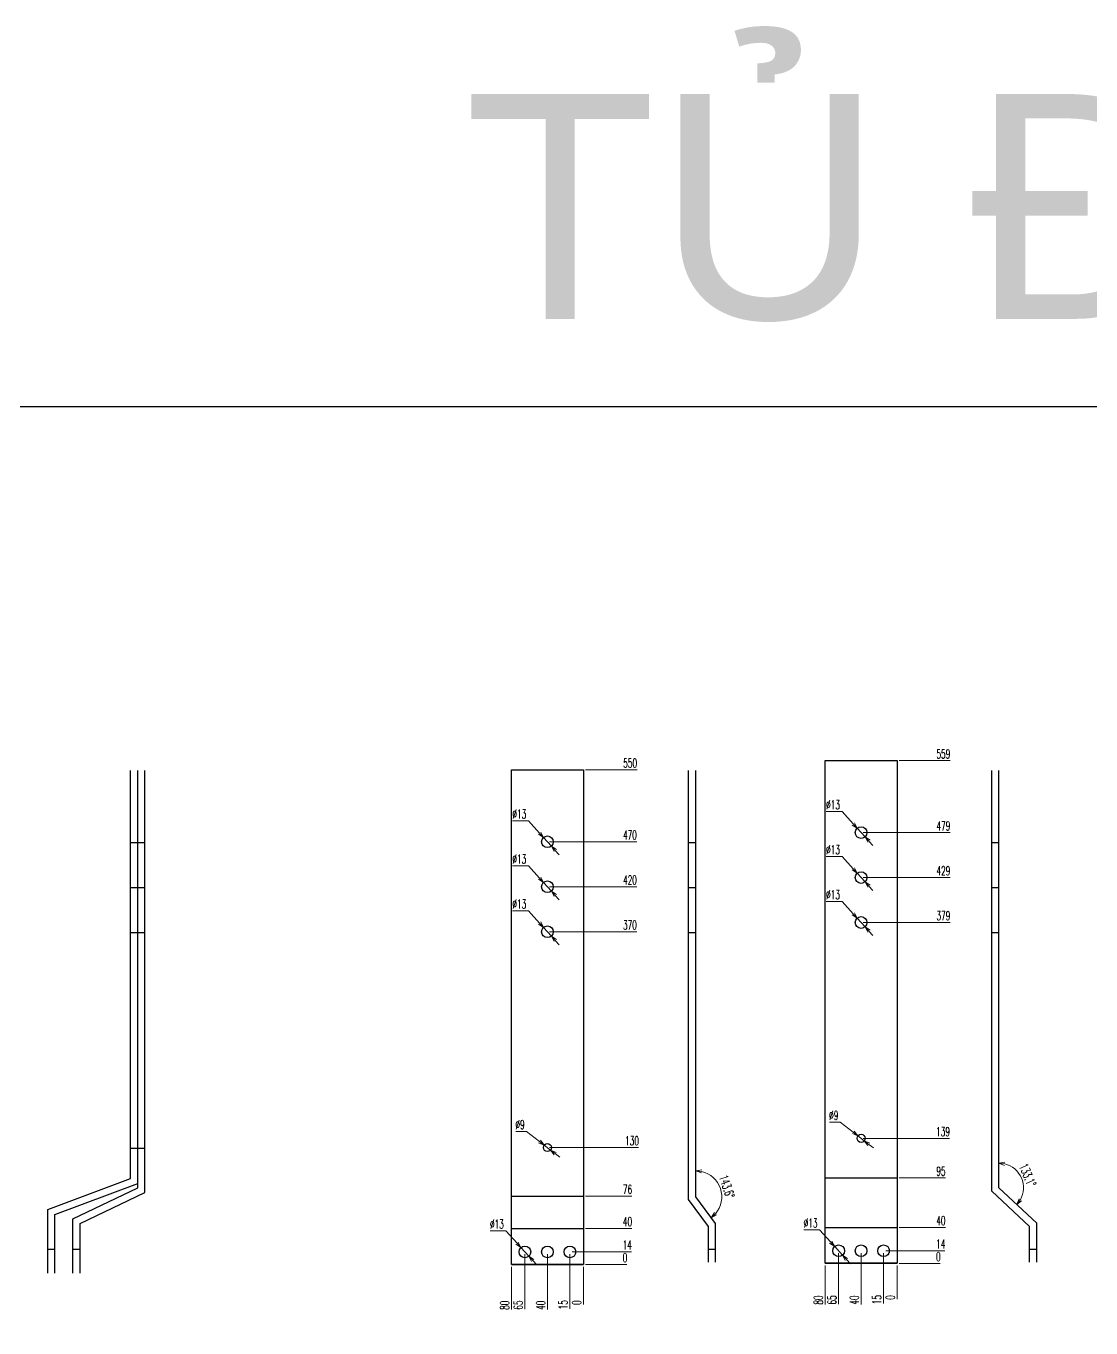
# Model space of a CAD drawing. Header units: millimetres. Extents: x 173893 to 258446, y -176540 to -123824.
# Drawn here: x 196901 to 198085, y -125272 to -123824 of the extents above; entities that cross this region are included whole.
import ezdxf
from ezdxf.enums import TextEntityAlignment as Align

# ---------------------------------------------------------------- set-up
doc = ezdxf.new("R2010")
doc.units = ezdxf.units.MM
doc.header["$LTSCALE"] = 3
doc.layers.add('@.DM. NÉT CHÍNH', color=7, linetype='Continuous')
doc.layers.add('@.VISIBLE', color=7, linetype='Continuous')
doc.styles.add('Ann_w01', font='romans.shx', dxfattribs={"width": 0.6, "bigfont": 'chineset.shx'})
doc.styles.add('Arial', font='arial.ttf')
doc.dimstyles.new('Dim 01_SC05', dxfattribs={"dimscale": 5, "dimtxt": 2, "dimasz": 1.3, "dimexe": 0.5, "dimexo": 0.5, "dimgap": 0.5, "dimtad": 1, "dimtoh": 1, "dimdec": 1, "dimzin": 12, "dimdsep": 46, "dimtxsty": 'Ann_w01', "dimblk": 'OPEN30', "dimcen": 1.5, "dimclrd": 6, "dimclre": 6, "dimclrt": 3, "dimadec": 1, "dimazin": 3, "dimtm": 1e-09, "dimtfac": 1, "dimtdec": 1, "dimtmove": 0, "dimatfit": 3, "dimldrblk": 'OPEN30', "dimfxl": 1, "dimtolj": 1, "dimlwd": 20, "dimlwe": 20, "dimarcsym": 0})

# ---------------------------------------------------------------- blocks, each defined once
blk = doc.blocks.new('*D1962')
at = {"layer": '@.DM. NÉT CHÍNH', "color": 6, "linetype": 'Continuous', "lineweight": 20, "transparency": 16777216}
blk.add_line((197523.3, -125201.3), (197569.1, -125201.3), dxfattribs=at)
at = {"layer": 'Defpoints', "color": 0, "linetype": 'Continuous', "transparency": 16777216}
for p in [(197480.8, -125201.3), (197520.8, -125201.3), (197562.6, -125201.3)]:
    blk.add_point(p, dxfattribs=at)
at = {"layer": '@.DM. NÉT CHÍNH', "color": 3, "linetype": 'Continuous', "transparency": 16777216, "insert": (197567.1, -125193.8), "char_height": 10, "attachment_point": 5, "style": 'Ann_w01'}
blk.add_mtext('\\A1;0', dxfattribs=at)
blk = doc.blocks.new('_Open30')
at = {"color": 0, "linetype": 'ByBlock', "lineweight": -2}
for p, q in [((-1, 0.27), (0, 0)), ((0, 0), (-1, -0.27)), ((0, 0), (-1, 0))]:
    blk.add_line(p, q, dxfattribs=at)
blk = doc.blocks.new('*D1963')
at = {"layer": '@.DM. NÉT CHÍNH', "color": 6, "linetype": 'Continuous', "lineweight": 20, "transparency": 16777216}
blk.add_line((197508.3, -125187.3), (197574.2, -125187.3), dxfattribs=at)
at = {"layer": 'Defpoints', "color": 0, "linetype": 'Continuous', "transparency": 16777216}
for p in [(197505.8, -125187.3), (197562.6, -125187.3), (197480.8, -125201.3)]:
    blk.add_point(p, dxfattribs=at)
at = {"layer": '@.DM. NÉT CHÍNH', "color": 3, "linetype": 'Continuous', "transparency": 16777216, "insert": (197569.6, -125179.8), "char_height": 10, "attachment_point": 5, "style": 'Ann_w01'}
blk.add_mtext('\\A1;14', dxfattribs=at)
blk = doc.blocks.new('*D1964')
at = {"layer": '@.DM. NÉT CHÍNH', "color": 6, "linetype": 'Continuous', "lineweight": 20, "transparency": 16777216}
blk.add_line((197523.3, -125161.3), (197574.8, -125161.3), dxfattribs=at)
at = {"layer": 'Defpoints', "color": 0, "linetype": 'Continuous', "transparency": 16777216}
for p in [(197520.8, -125161.3), (197562.6, -125161.3), (197480.8, -125201.3)]:
    blk.add_point(p, dxfattribs=at)
at = {"layer": '@.DM. NÉT CHÍNH', "color": 3, "linetype": 'Continuous', "transparency": 16777216, "insert": (197569.9, -125153.8), "char_height": 10, "attachment_point": 5, "style": 'Ann_w01'}
blk.add_mtext('\\A1;40', dxfattribs=at)
blk = doc.blocks.new('*D1965')
at = {"layer": '@.DM. NÉT CHÍNH', "color": 6, "linetype": 'Continuous', "lineweight": 20, "transparency": 16777216}
blk.add_line((197523.3, -125125.3), (197574.8, -125125.3), dxfattribs=at)
at = {"layer": 'Defpoints', "color": 0, "linetype": 'Continuous', "transparency": 16777216}
for p in [(197520.8, -125125.3), (197562.6, -125125.3), (197480.8, -125201.3)]:
    blk.add_point(p, dxfattribs=at)
at = {"layer": '@.DM. NÉT CHÍNH', "color": 3, "linetype": 'Continuous', "transparency": 16777216, "insert": (197569.9, -125117.8), "char_height": 10, "attachment_point": 5, "style": 'Ann_w01'}
blk.add_mtext('\\A1;76', dxfattribs=at)
blk = doc.blocks.new('*D1966')
at = {"layer": '@.DM. NÉT CHÍNH', "color": 6, "linetype": 'Continuous', "lineweight": 20, "transparency": 16777216}
blk.add_line((197483.3, -124831.3), (197580.4, -124831.3), dxfattribs=at)
at = {"layer": 'Defpoints', "color": 0, "linetype": 'Continuous', "transparency": 16777216}
for p in [(197480.8, -124831.3), (197562.4, -124831.3), (197480.8, -125201.3)]:
    blk.add_point(p, dxfattribs=at)
at = {"layer": '@.DM. NÉT CHÍNH', "color": 3, "linetype": 'Continuous', "transparency": 16777216, "insert": (197572.6, -124823.8), "char_height": 10, "attachment_point": 5, "style": 'Ann_w01'}
blk.add_mtext('\\A1;370', dxfattribs=at)
blk = doc.blocks.new('*D1967')
at = {"layer": '@.DM. NÉT CHÍNH', "color": 6, "linetype": 'Continuous', "lineweight": 20, "transparency": 16777216}
blk.add_line((197483.3, -124781.3), (197580.4, -124781.3), dxfattribs=at)
at = {"layer": 'Defpoints', "color": 0, "linetype": 'Continuous', "transparency": 16777216}
for p in [(197480.8, -124781.3), (197562.4, -124781.3), (197480.8, -125201.3)]:
    blk.add_point(p, dxfattribs=at)
at = {"layer": '@.DM. NÉT CHÍNH', "color": 3, "linetype": 'Continuous', "transparency": 16777216, "insert": (197572.6, -124773.8), "char_height": 10, "attachment_point": 5, "style": 'Ann_w01'}
blk.add_mtext('\\A1;420', dxfattribs=at)
blk = doc.blocks.new('*D1968')
at = {"layer": '@.DM. NÉT CHÍNH', "color": 6, "linetype": 'Continuous', "lineweight": 20, "transparency": 16777216}
blk.add_line((197483.3, -124731.3), (197580.4, -124731.3), dxfattribs=at)
at = {"layer": 'Defpoints', "color": 0, "linetype": 'Continuous', "transparency": 16777216}
for p in [(197480.8, -124731.3), (197562.4, -124731.3), (197480.8, -125201.3)]:
    blk.add_point(p, dxfattribs=at)
at = {"layer": '@.DM. NÉT CHÍNH', "color": 3, "linetype": 'Continuous', "transparency": 16777216, "insert": (197572.6, -124723.8), "char_height": 10, "attachment_point": 5, "style": 'Ann_w01'}
blk.add_mtext('\\A1;470', dxfattribs=at)
blk = doc.blocks.new('*D1969')
at = {"layer": '@.DM. NÉT CHÍNH', "color": 6, "linetype": 'Continuous', "lineweight": 20, "transparency": 16777216}
blk.add_line((197523.3, -124651.3), (197580.5, -124651.3), dxfattribs=at)
at = {"layer": 'Defpoints', "color": 0, "linetype": 'Continuous', "transparency": 16777216}
for p in [(197520.8, -124651.3), (197562.6, -124651.3), (197480.8, -125201.3)]:
    blk.add_point(p, dxfattribs=at)
at = {"layer": '@.DM. NÉT CHÍNH', "color": 3, "linetype": 'Continuous', "transparency": 16777216, "insert": (197572.8, -124643.8), "char_height": 10, "attachment_point": 5, "style": 'Ann_w01'}
blk.add_mtext('\\A1;550', dxfattribs=at)
blk = doc.blocks.new('*D1970')
at = {"layer": '@.DM. NÉT CHÍNH', "color": 6, "linetype": 'Continuous', "lineweight": 20, "transparency": 16777216}
blk.add_line((197440.8, -125203.8), (197440.8, -125251.5), dxfattribs=at)
at = {"layer": 'Defpoints', "color": 0, "linetype": 'Continuous', "transparency": 16777216}
for p in [(197440.8, -125201.3), (197520.8, -125201.3), (197440.8, -125239.3)]:
    blk.add_point(p, dxfattribs=at)
at = {"layer": '@.DM. NÉT CHÍNH', "color": 3, "linetype": 'Continuous', "transparency": 16777216, "insert": (197433.3, -125246.7), "char_height": 10, "attachment_point": 5, "rotation": 90, "style": 'Ann_w01'}
blk.add_mtext('\\A1;80', dxfattribs=at)
blk = doc.blocks.new('*D1971')
at = {"layer": '@.DM. NÉT CHÍNH', "color": 6, "linetype": 'Continuous', "lineweight": 20, "transparency": 16777216}
blk.add_line((197455.8, -125189.8), (197455.8, -125251.2), dxfattribs=at)
at = {"layer": 'Defpoints', "color": 0, "linetype": 'Continuous', "transparency": 16777216}
for p in [(197455.8, -125187.3), (197520.8, -125201.3), (197455.8, -125239.3)]:
    blk.add_point(p, dxfattribs=at)
at = {"layer": '@.DM. NÉT CHÍNH', "color": 3, "linetype": 'Continuous', "transparency": 16777216, "insert": (197448.3, -125246.5), "char_height": 10, "attachment_point": 5, "rotation": 90, "style": 'Ann_w01'}
blk.add_mtext('\\A1;65', dxfattribs=at)
blk = doc.blocks.new('*D1972')
at = {"layer": '@.DM. NÉT CHÍNH', "color": 6, "linetype": 'Continuous', "lineweight": 20, "transparency": 16777216}
blk.add_line((197480.8, -125189.8), (197480.8, -125251.5), dxfattribs=at)
at = {"layer": 'Defpoints', "color": 0, "linetype": 'Continuous', "transparency": 16777216}
for p in [(197480.8, -125187.3), (197520.8, -125201.3), (197480.8, -125239.3)]:
    blk.add_point(p, dxfattribs=at)
at = {"layer": '@.DM. NÉT CHÍNH', "color": 3, "linetype": 'Continuous', "transparency": 16777216, "insert": (197473.3, -125246.7), "char_height": 10, "attachment_point": 5, "rotation": 90, "style": 'Ann_w01'}
blk.add_mtext('\\A1;40', dxfattribs=at)
blk = doc.blocks.new('*D1973')
at = {"layer": '@.DM. NÉT CHÍNH', "color": 6, "linetype": 'Continuous', "lineweight": 20, "transparency": 16777216}
blk.add_line((197505.8, -125189.8), (197505.8, -125250.7), dxfattribs=at)
at = {"layer": 'Defpoints', "color": 0, "linetype": 'Continuous', "transparency": 16777216}
for p in [(197505.8, -125187.3), (197520.8, -125201.3), (197505.8, -125239.3)]:
    blk.add_point(p, dxfattribs=at)
at = {"layer": '@.DM. NÉT CHÍNH', "color": 3, "linetype": 'Continuous', "transparency": 16777216, "insert": (197498.3, -125246.2), "char_height": 10, "attachment_point": 5, "rotation": 90, "style": 'Ann_w01'}
blk.add_mtext('\\A1;15', dxfattribs=at)
blk = doc.blocks.new('*D1974')
at = {"layer": '@.DM. NÉT CHÍNH', "color": 6, "linetype": 'Continuous', "lineweight": 20, "transparency": 16777216}
blk.add_line((197520.8, -125203.8), (197520.8, -125245.8), dxfattribs=at)
at = {"layer": 'Defpoints', "color": 0, "linetype": 'Continuous', "transparency": 16777216}
for p in [(197520.8, -125201.3), (197520.8, -125201.3), (197520.8, -125239.3)]:
    blk.add_point(p, dxfattribs=at)
at = {"layer": '@.DM. NÉT CHÍNH', "color": 3, "linetype": 'Continuous', "transparency": 16777216, "insert": (197513.3, -125243.8), "char_height": 10, "attachment_point": 5, "rotation": 90, "style": 'Ann_w01'}
blk.add_mtext('\\A1;0', dxfattribs=at)
blk = doc.blocks.new('*D1975')
at = {"layer": '@.DM. NÉT CHÍNH', "color": 6, "linetype": 'Continuous', "lineweight": 20, "transparency": 16777216}
blk.add_line((197872.1, -125200.1), (197917.5, -125200.1), dxfattribs=at)
at = {"layer": 'Defpoints', "color": 0, "linetype": 'Continuous', "transparency": 16777216}
for p in [(197869.6, -125200.1), (197869.6, -125200.1), (197911, -125200.1)]:
    blk.add_point(p, dxfattribs=at)
at = {"layer": '@.DM. NÉT CHÍNH', "color": 3, "linetype": 'Continuous', "transparency": 16777216, "insert": (197915.5, -125192.6), "char_height": 10, "attachment_point": 5, "style": 'Ann_w01'}
blk.add_mtext('\\A1;0', dxfattribs=at)
blk = doc.blocks.new('*D1976')
at = {"layer": '@.DM. NÉT CHÍNH', "color": 6, "linetype": 'Continuous', "lineweight": 20, "transparency": 16777216}
blk.add_line((197857.1, -125186.1), (197922.7, -125186.1), dxfattribs=at)
at = {"layer": 'Defpoints', "color": 0, "linetype": 'Continuous', "transparency": 16777216}
for p in [(197854.6, -125186.1), (197911, -125186.1), (197869.6, -125200.1)]:
    blk.add_point(p, dxfattribs=at)
at = {"layer": '@.DM. NÉT CHÍNH', "color": 3, "linetype": 'Continuous', "transparency": 16777216, "insert": (197918.1, -125178.6), "char_height": 10, "attachment_point": 5, "style": 'Ann_w01'}
blk.add_mtext('\\A1;14', dxfattribs=at)
blk = doc.blocks.new('*D1977')
at = {"layer": '@.DM. NÉT CHÍNH', "color": 6, "linetype": 'Continuous', "lineweight": 20, "transparency": 16777216}
blk.add_line((197872.1, -125160.1), (197923.3, -125160.1), dxfattribs=at)
at = {"layer": 'Defpoints', "color": 0, "linetype": 'Continuous', "transparency": 16777216}
for p in [(197869.6, -125160.1), (197911, -125160.1), (197869.6, -125200.1)]:
    blk.add_point(p, dxfattribs=at)
at = {"layer": '@.DM. NÉT CHÍNH', "color": 3, "linetype": 'Continuous', "transparency": 16777216, "insert": (197918.4, -125152.6), "char_height": 10, "attachment_point": 5, "style": 'Ann_w01'}
blk.add_mtext('\\A1;40', dxfattribs=at)
blk = doc.blocks.new('*D1978')
at = {"layer": '@.DM. NÉT CHÍNH', "color": 6, "linetype": 'Continuous', "lineweight": 20, "transparency": 16777216}
blk.add_line((197872.1, -125105.1), (197923.3, -125105.1), dxfattribs=at)
at = {"layer": 'Defpoints', "color": 0, "linetype": 'Continuous', "transparency": 16777216}
for p in [(197869.6, -125105.1), (197911, -125105.1), (197869.6, -125200.1)]:
    blk.add_point(p, dxfattribs=at)
at = {"layer": '@.DM. NÉT CHÍNH', "color": 3, "linetype": 'Continuous', "transparency": 16777216, "insert": (197918.4, -125097.6), "char_height": 10, "attachment_point": 5, "style": 'Ann_w01'}
blk.add_mtext('\\A1;95', dxfattribs=at)
blk = doc.blocks.new('*D1979')
at = {"layer": '@.DM. NÉT CHÍNH', "color": 6, "linetype": 'Continuous', "lineweight": 20, "transparency": 16777216}
blk.add_line((197832.1, -124821.1), (197928.7, -124821.1), dxfattribs=at)
at = {"layer": 'Defpoints', "color": 0, "linetype": 'Continuous', "transparency": 16777216}
for p in [(197829.6, -124821.1), (197911, -124821.1), (197869.6, -125200.1)]:
    blk.add_point(p, dxfattribs=at)
at = {"layer": '@.DM. NÉT CHÍNH', "color": 3, "linetype": 'Continuous', "transparency": 16777216, "insert": (197921.1, -124813.6), "char_height": 10, "attachment_point": 5, "style": 'Ann_w01'}
blk.add_mtext('\\A1;379', dxfattribs=at)
blk = doc.blocks.new('*D1980')
at = {"layer": '@.DM. NÉT CHÍNH', "color": 6, "linetype": 'Continuous', "lineweight": 20, "transparency": 16777216}
blk.add_line((197832.1, -124771.1), (197928.7, -124771.1), dxfattribs=at)
at = {"layer": 'Defpoints', "color": 0, "linetype": 'Continuous', "transparency": 16777216}
for p in [(197829.6, -124771.1), (197911, -124771.1), (197869.6, -125200.1)]:
    blk.add_point(p, dxfattribs=at)
at = {"layer": '@.DM. NÉT CHÍNH', "color": 3, "linetype": 'Continuous', "transparency": 16777216, "insert": (197921.1, -124763.6), "char_height": 10, "attachment_point": 5, "style": 'Ann_w01'}
blk.add_mtext('\\A1;429', dxfattribs=at)
blk = doc.blocks.new('*D1981')
at = {"layer": '@.DM. NÉT CHÍNH', "color": 6, "linetype": 'Continuous', "lineweight": 20, "transparency": 16777216}
blk.add_line((197832.1, -124721.1), (197928.7, -124721.1), dxfattribs=at)
at = {"layer": 'Defpoints', "color": 0, "linetype": 'Continuous', "transparency": 16777216}
for p in [(197829.6, -124721.1), (197911, -124721.1), (197869.6, -125200.1)]:
    blk.add_point(p, dxfattribs=at)
at = {"layer": '@.DM. NÉT CHÍNH', "color": 3, "linetype": 'Continuous', "transparency": 16777216, "insert": (197921.1, -124713.6), "char_height": 10, "attachment_point": 5, "style": 'Ann_w01'}
blk.add_mtext('\\A1;479', dxfattribs=at)
blk = doc.blocks.new('*D1982')
at = {"layer": '@.DM. NÉT CHÍNH', "color": 6, "linetype": 'Continuous', "lineweight": 20, "transparency": 16777216}
blk.add_line((197872.1, -124641.1), (197928.7, -124641.1), dxfattribs=at)
at = {"layer": 'Defpoints', "color": 0, "linetype": 'Continuous', "transparency": 16777216}
for p in [(197869.6, -124641.1), (197911, -124641.1), (197869.6, -125200.1)]:
    blk.add_point(p, dxfattribs=at)
at = {"layer": '@.DM. NÉT CHÍNH', "color": 3, "linetype": 'Continuous', "transparency": 16777216, "insert": (197921.1, -124633.6), "char_height": 10, "attachment_point": 5, "style": 'Ann_w01'}
blk.add_mtext('\\A1;559', dxfattribs=at)
blk = doc.blocks.new('*D1983')
at = {"layer": '@.DM. NÉT CHÍNH', "color": 6, "linetype": 'Continuous', "lineweight": 20, "transparency": 16777216}
blk.add_line((197789.6, -125202.6), (197789.6, -125245.8), dxfattribs=at)
at = {"layer": 'Defpoints', "color": 0, "linetype": 'Continuous', "transparency": 16777216}
for p in [(197789.6, -125200.1), (197869.6, -125200.1), (197789.6, -125233.6)]:
    blk.add_point(p, dxfattribs=at)
at = {"layer": '@.DM. NÉT CHÍNH', "color": 3, "linetype": 'Continuous', "transparency": 16777216, "insert": (197782.1, -125240.9), "char_height": 10, "attachment_point": 5, "rotation": 90, "style": 'Ann_w01'}
blk.add_mtext('\\A1;80', dxfattribs=at)
blk = doc.blocks.new('*D1984')
at = {"layer": '@.DM. NÉT CHÍNH', "color": 6, "linetype": 'Continuous', "lineweight": 20, "transparency": 16777216}
blk.add_line((197804.6, -125188.6), (197804.6, -125245.5), dxfattribs=at)
at = {"layer": 'Defpoints', "color": 0, "linetype": 'Continuous', "transparency": 16777216}
for p in [(197804.6, -125186.1), (197869.6, -125200.1), (197804.6, -125233.6)]:
    blk.add_point(p, dxfattribs=at)
at = {"layer": '@.DM. NÉT CHÍNH', "color": 3, "linetype": 'Continuous', "transparency": 16777216, "insert": (197797.1, -125240.8), "char_height": 10, "attachment_point": 5, "rotation": 90, "style": 'Ann_w01'}
blk.add_mtext('\\A1;65', dxfattribs=at)
blk = doc.blocks.new('*D1985')
at = {"layer": '@.DM. NÉT CHÍNH', "color": 6, "linetype": 'Continuous', "lineweight": 20, "transparency": 16777216}
blk.add_line((197829.6, -125188.6), (197829.6, -125245.8), dxfattribs=at)
at = {"layer": 'Defpoints', "color": 0, "linetype": 'Continuous', "transparency": 16777216}
for p in [(197829.6, -125186.1), (197869.6, -125200.1), (197829.6, -125233.6)]:
    blk.add_point(p, dxfattribs=at)
at = {"layer": '@.DM. NÉT CHÍNH', "color": 3, "linetype": 'Continuous', "transparency": 16777216, "insert": (197822.1, -125240.9), "char_height": 10, "attachment_point": 5, "rotation": 90, "style": 'Ann_w01'}
blk.add_mtext('\\A1;40', dxfattribs=at)
blk = doc.blocks.new('*D1986')
at = {"layer": '@.DM. NÉT CHÍNH', "color": 6, "linetype": 'Continuous', "lineweight": 20, "transparency": 16777216}
blk.add_line((197854.6, -125188.6), (197854.6, -125244.9), dxfattribs=at)
at = {"layer": 'Defpoints', "color": 0, "linetype": 'Continuous', "transparency": 16777216}
for p in [(197854.6, -125186.1), (197869.6, -125200.1), (197854.6, -125233.6)]:
    blk.add_point(p, dxfattribs=at)
at = {"layer": '@.DM. NÉT CHÍNH', "color": 3, "linetype": 'Continuous', "transparency": 16777216, "insert": (197847.1, -125240.5), "char_height": 10, "attachment_point": 5, "rotation": 90, "style": 'Ann_w01'}
blk.add_mtext('\\A1;15', dxfattribs=at)
blk = doc.blocks.new('*D1987')
at = {"layer": '@.DM. NÉT CHÍNH', "color": 6, "linetype": 'Continuous', "lineweight": 20, "transparency": 16777216}
blk.add_line((197869.6, -125202.6), (197869.6, -125240.1), dxfattribs=at)
at = {"layer": 'Defpoints', "color": 0, "linetype": 'Continuous', "transparency": 16777216}
for p in [(197869.6, -125200.1), (197869.6, -125200.1), (197869.6, -125233.6)]:
    blk.add_point(p, dxfattribs=at)
at = {"layer": '@.DM. NÉT CHÍNH', "color": 3, "linetype": 'Continuous', "transparency": 16777216, "insert": (197862.1, -125238.1), "char_height": 10, "attachment_point": 5, "rotation": 90, "style": 'Ann_w01'}
blk.add_mtext('\\A1;0', dxfattribs=at)
blk = doc.blocks.new('*D2014')
at = {"layer": '@.DM. NÉT CHÍNH', "color": 6, "linetype": 'Continuous', "lineweight": 20, "transparency": 16777216}
for p, q in [((197442, -124708), (197459.7, -124708)), ((197459.7, -124708), (197472.1, -124721.7)), ((197485.2, -124736.2), (197476.4, -124726.5)), ((197489.5, -124741), (197493.9, -124745.8))]:
    blk.add_line(p, q, dxfattribs=at)
at = {"layer": 'Defpoints', "color": 0, "linetype": 'Continuous', "transparency": 16777216}
for p in [(197476.4, -124726.5), (197485.2, -124736.2)]:
    blk.add_point(p, dxfattribs=at)
at = {"layer": '@.DM. NÉT CHÍNH', "color": 6, "linetype": 'Continuous', "lineweight": 20, "transparency": 16777216, "xscale": 6.5, "yscale": 6.5, "zscale": 6.5}
for p, rotation in [((197476.4, -124726.5), 312.1619045781138), ((197485.2, -124736.2), 132.1619045781138)]:
    blk.add_blockref('_Open30', p, dxfattribs=dict(at, rotation=rotation))
at = {"layer": '@.DM. NÉT CHÍNH', "color": 3, "linetype": 'Continuous', "transparency": 16777216, "insert": (197449.6, -124700.5), "char_height": 10, "attachment_point": 5, "style": 'Ann_w01'}
blk.add_mtext('\\A1;∅13', dxfattribs=at)
blk = doc.blocks.new('*D2015')
at = {"layer": '@.DM. NÉT CHÍNH', "color": 6, "linetype": 'Continuous', "lineweight": 20, "transparency": 16777216}
for p, q in [((197442, -124758), (197459.7, -124758)), ((197459.7, -124758), (197472.1, -124771.7)), ((197485.2, -124786.2), (197476.4, -124776.5)), ((197489.5, -124791), (197493.9, -124795.8))]:
    blk.add_line(p, q, dxfattribs=at)
at = {"layer": 'Defpoints', "color": 0, "linetype": 'Continuous', "transparency": 16777216}
for p in [(197476.4, -124776.5), (197485.2, -124786.2)]:
    blk.add_point(p, dxfattribs=at)
at = {"layer": '@.DM. NÉT CHÍNH', "color": 6, "linetype": 'Continuous', "lineweight": 20, "transparency": 16777216, "xscale": 6.5, "yscale": 6.5, "zscale": 6.5}
for p, rotation in [((197476.4, -124776.5), 312.161904577556), ((197485.2, -124786.2), 132.161904577556)]:
    blk.add_blockref('_Open30', p, dxfattribs=dict(at, rotation=rotation))
at = {"layer": '@.DM. NÉT CHÍNH', "color": 3, "linetype": 'Continuous', "transparency": 16777216, "insert": (197449.6, -124750.5), "char_height": 10, "attachment_point": 5, "style": 'Ann_w01'}
blk.add_mtext('\\A1;∅13', dxfattribs=at)
blk = doc.blocks.new('*D2016')
at = {"layer": '@.DM. NÉT CHÍNH', "color": 6, "linetype": 'Continuous', "lineweight": 20, "transparency": 16777216}
for p, q in [((197442, -124808), (197459.7, -124808)), ((197459.7, -124808), (197472.1, -124821.7)), ((197485.2, -124836.2), (197476.4, -124826.5)), ((197489.5, -124841), (197493.9, -124845.8))]:
    blk.add_line(p, q, dxfattribs=at)
at = {"layer": 'Defpoints', "color": 0, "linetype": 'Continuous', "transparency": 16777216}
for p in [(197476.4, -124826.5), (197485.2, -124836.2)]:
    blk.add_point(p, dxfattribs=at)
at = {"layer": '@.DM. NÉT CHÍNH', "color": 6, "linetype": 'Continuous', "lineweight": 20, "transparency": 16777216, "xscale": 6.5, "yscale": 6.5, "zscale": 6.5}
for p, rotation in [((197476.4, -124826.5), 312.1619045780277), ((197485.2, -124836.2), 132.1619045780277)]:
    blk.add_blockref('_Open30', p, dxfattribs=dict(at, rotation=rotation))
at = {"layer": '@.DM. NÉT CHÍNH', "color": 3, "linetype": 'Continuous', "transparency": 16777216, "insert": (197449.6, -124800.5), "char_height": 10, "attachment_point": 5, "style": 'Ann_w01'}
blk.add_mtext('\\A1;∅13', dxfattribs=at)
blk = doc.blocks.new('*D2017')
at = {"layer": '@.DM. NÉT CHÍNH', "color": 6, "linetype": 'Continuous', "lineweight": 20, "transparency": 16777216}
for p, q in [((197417, -125164), (197434.7, -125164)), ((197434.7, -125164), (197447.1, -125177.7)), ((197460.2, -125192.2), (197451.4, -125182.5)), ((197464.5, -125197), (197468.9, -125201.8))]:
    blk.add_line(p, q, dxfattribs=at)
at = {"layer": 'Defpoints', "color": 0, "linetype": 'Continuous', "transparency": 16777216}
for p in [(197451.4, -125182.5), (197460.2, -125192.2)]:
    blk.add_point(p, dxfattribs=at)
at = {"layer": '@.DM. NÉT CHÍNH', "color": 6, "linetype": 'Continuous', "lineweight": 20, "transparency": 16777216, "xscale": 6.5, "yscale": 6.5, "zscale": 6.5}
for p, rotation in [((197451.4, -125182.5), 312.1619045781928), ((197460.2, -125192.2), 132.1619045781927)]:
    blk.add_blockref('_Open30', p, dxfattribs=dict(at, rotation=rotation))
at = {"layer": '@.DM. NÉT CHÍNH', "color": 3, "linetype": 'Continuous', "transparency": 16777216, "insert": (197424.6, -125156.5), "char_height": 10, "attachment_point": 5, "style": 'Ann_w01'}
blk.add_mtext('\\A1;∅13', dxfattribs=at)
blk = doc.blocks.new('*D2018')
at = {"layer": '@.DM. NÉT CHÍNH', "color": 6, "linetype": 'Continuous', "lineweight": 20, "transparency": 16777216}
for p, q in [((197790.8, -124697.7), (197808.5, -124697.7)), ((197808.5, -124697.7), (197820.9, -124711.4)), ((197834, -124725.9), (197825.3, -124716.3)), ((197838.4, -124730.7), (197842.7, -124735.5))]:
    blk.add_line(p, q, dxfattribs=at)
at = {"layer": 'Defpoints', "color": 0, "linetype": 'Continuous', "transparency": 16777216}
for p in [(197825.3, -124716.3), (197834, -124725.9)]:
    blk.add_point(p, dxfattribs=at)
at = {"layer": '@.DM. NÉT CHÍNH', "color": 6, "linetype": 'Continuous', "lineweight": 20, "transparency": 16777216, "xscale": 6.5, "yscale": 6.5, "zscale": 6.5}
for p, rotation in [((197825.3, -124716.3), 312.1619045781407), ((197834, -124725.9), 132.1619045781407)]:
    blk.add_blockref('_Open30', p, dxfattribs=dict(at, rotation=rotation))
at = {"layer": '@.DM. NÉT CHÍNH', "color": 3, "linetype": 'Continuous', "transparency": 16777216, "insert": (197798.4, -124690.2), "char_height": 10, "attachment_point": 5, "style": 'Ann_w01'}
blk.add_mtext('\\A1;∅13', dxfattribs=at)
blk = doc.blocks.new('*D2019')
at = {"layer": '@.DM. NÉT CHÍNH', "color": 6, "linetype": 'Continuous', "lineweight": 20, "transparency": 16777216}
for p, q in [((197790.8, -124747.7), (197808.5, -124747.7)), ((197808.5, -124747.7), (197820.9, -124761.4)), ((197834, -124775.9), (197825.3, -124766.3)), ((197838.4, -124780.7), (197842.7, -124785.5))]:
    blk.add_line(p, q, dxfattribs=at)
at = {"layer": 'Defpoints', "color": 0, "linetype": 'Continuous', "transparency": 16777216}
for p in [(197825.3, -124766.3), (197834, -124775.9)]:
    blk.add_point(p, dxfattribs=at)
at = {"layer": '@.DM. NÉT CHÍNH', "color": 6, "linetype": 'Continuous', "lineweight": 20, "transparency": 16777216, "xscale": 6.5, "yscale": 6.5, "zscale": 6.5}
for p, rotation in [((197825.3, -124766.3), 312.1619045777962), ((197834, -124775.9), 132.1619045777963)]:
    blk.add_blockref('_Open30', p, dxfattribs=dict(at, rotation=rotation))
at = {"layer": '@.DM. NÉT CHÍNH', "color": 3, "linetype": 'Continuous', "transparency": 16777216, "insert": (197798.4, -124740.2), "char_height": 10, "attachment_point": 5, "style": 'Ann_w01'}
blk.add_mtext('\\A1;∅13', dxfattribs=at)
blk = doc.blocks.new('*D2020')
at = {"layer": '@.DM. NÉT CHÍNH', "color": 6, "linetype": 'Continuous', "lineweight": 20, "transparency": 16777216}
for p, q in [((197790.8, -124797.7), (197808.5, -124797.7)), ((197808.5, -124797.7), (197820.9, -124811.4)), ((197834, -124825.9), (197825.3, -124816.3)), ((197838.4, -124830.7), (197842.7, -124835.5))]:
    blk.add_line(p, q, dxfattribs=at)
at = {"layer": 'Defpoints', "color": 0, "linetype": 'Continuous', "transparency": 16777216}
for p in [(197825.3, -124816.3), (197834, -124825.9)]:
    blk.add_point(p, dxfattribs=at)
at = {"layer": '@.DM. NÉT CHÍNH', "color": 6, "linetype": 'Continuous', "lineweight": 20, "transparency": 16777216, "xscale": 6.5, "yscale": 6.5, "zscale": 6.5}
for p, rotation in [((197825.3, -124816.3), 312.1619045781317), ((197834, -124825.9), 132.1619045781317)]:
    blk.add_blockref('_Open30', p, dxfattribs=dict(at, rotation=rotation))
at = {"layer": '@.DM. NÉT CHÍNH', "color": 3, "linetype": 'Continuous', "transparency": 16777216, "insert": (197798.4, -124790.2), "char_height": 10, "attachment_point": 5, "style": 'Ann_w01'}
blk.add_mtext('\\A1;∅13', dxfattribs=at)
blk = doc.blocks.new('*D2029')
at = {"layer": '@.DM. NÉT CHÍNH', "color": 6, "linetype": 'Continuous', "lineweight": 20, "transparency": 16777216}
for p, q in [((197765.8, -125162.7), (197783.5, -125162.7)), ((197783.5, -125162.7), (197795.9, -125176.4)), ((197809, -125190.9), (197800.3, -125181.3)), ((197813.4, -125195.7), (197817.7, -125200.5))]:
    blk.add_line(p, q, dxfattribs=at)
at = {"layer": 'Defpoints', "color": 0, "linetype": 'Continuous', "transparency": 16777216}
for p in [(197800.3, -125181.3), (197809, -125190.9)]:
    blk.add_point(p, dxfattribs=at)
at = {"layer": '@.DM. NÉT CHÍNH', "color": 6, "linetype": 'Continuous', "lineweight": 20, "transparency": 16777216, "xscale": 6.5, "yscale": 6.5, "zscale": 6.5}
for p, rotation in [((197800.3, -125181.3), 312.1619045783129), ((197809, -125190.9), 132.1619045783129)]:
    blk.add_blockref('_Open30', p, dxfattribs=dict(at, rotation=rotation))
at = {"layer": '@.DM. NÉT CHÍNH', "color": 3, "linetype": 'Continuous', "transparency": 16777216, "insert": (197773.4, -125155.2), "char_height": 10, "attachment_point": 5, "style": 'Ann_w01'}
blk.add_mtext('\\A1;∅13', dxfattribs=at)
blk = doc.blocks.new('*D2254')
at = {"layer": '@.DM. NÉT CHÍNH', "color": 6, "linetype": 'Continuous', "lineweight": 20, "transparency": 16777216}
for p, q in [((197445.8, -125053.3), (197457.4, -125053.3)), ((197457.4, -125053.3), (197472.1, -125064.6)), ((197484.4, -125074.1), (197477.2, -125068.6)), ((197489.5, -125078.1), (197494.7, -125082))]:
    blk.add_line(p, q, dxfattribs=at)
at = {"layer": 'Defpoints', "color": 0, "linetype": 'Continuous', "transparency": 16777216}
for p in [(197477.2, -125068.6), (197484.4, -125074.1)]:
    blk.add_point(p, dxfattribs=at)
at = {"layer": '@.DM. NÉT CHÍNH', "color": 6, "linetype": 'Continuous', "lineweight": 20, "transparency": 16777216, "xscale": 6.5, "yscale": 6.5, "zscale": 6.5}
for p, rotation in [((197477.2, -125068.6), 322.3327803955999), ((197484.4, -125074.1), 142.3327803955999)]:
    blk.add_blockref('_Open30', p, dxfattribs=dict(at, rotation=rotation))
at = {"layer": '@.DM. NÉT CHÍNH', "color": 3, "linetype": 'Continuous', "transparency": 16777216, "insert": (197450.4, -125045.8), "char_height": 10, "attachment_point": 5, "style": 'Ann_w01'}
blk.add_mtext('\\A1;∅9', dxfattribs=at)
blk = doc.blocks.new('*D2255')
at = {"layer": '@.DM. NÉT CHÍNH', "color": 6, "linetype": 'Continuous', "lineweight": 20, "transparency": 16777216}
for p, q in [((197794.6, -125043), (197806.3, -125043)), ((197806.3, -125043), (197820.9, -125054.3)), ((197833.2, -125063.8), (197826.1, -125058.3)), ((197838.3, -125067.8), (197843.5, -125071.8))]:
    blk.add_line(p, q, dxfattribs=at)
at = {"layer": 'Defpoints', "color": 0, "linetype": 'Continuous', "transparency": 16777216}
for p in [(197826.1, -125058.3), (197833.2, -125063.8)]:
    blk.add_point(p, dxfattribs=at)
at = {"layer": '@.DM. NÉT CHÍNH', "color": 6, "linetype": 'Continuous', "lineweight": 20, "transparency": 16777216, "xscale": 6.5, "yscale": 6.5, "zscale": 6.5}
for p, rotation in [((197826.1, -125058.3), 322.332780395753), ((197833.2, -125063.8), 142.332780395753)]:
    blk.add_blockref('_Open30', p, dxfattribs=dict(at, rotation=rotation))
at = {"layer": '@.DM. NÉT CHÍNH', "color": 3, "linetype": 'Continuous', "transparency": 16777216, "insert": (197799.2, -125035.5), "char_height": 10, "attachment_point": 5, "style": 'Ann_w01'}
blk.add_mtext('\\A1;∅9', dxfattribs=at)
blk = doc.blocks.new('*D2258')
at = {"layer": '@.DM. NÉT CHÍNH', "color": 6, "linetype": 'Continuous', "lineweight": 20, "transparency": 16777216}
blk.add_line((197483.3, -125071.3), (197582.1, -125071.3), dxfattribs=at)
at = {"layer": 'Defpoints', "color": 0, "linetype": 'Continuous', "transparency": 16777216}
for p in [(197480.8, -125071.3), (197565.1, -125071.3), (197480.8, -125201.3)]:
    blk.add_point(p, dxfattribs=at)
at = {"layer": '@.DM. NÉT CHÍNH', "color": 3, "linetype": 'Continuous', "transparency": 16777216, "insert": (197574.9, -125063.8), "char_height": 10, "attachment_point": 5, "style": 'Ann_w01'}
blk.add_mtext('\\A1;130', dxfattribs=at)
blk = doc.blocks.new('*D2259')
at = {"layer": '@.DM. NÉT CHÍNH', "color": 6, "linetype": 'Continuous', "lineweight": 20, "transparency": 16777216}
blk.add_line((197872.1, -125200.1), (197917.5, -125200.1), dxfattribs=at)
at = {"layer": 'Defpoints', "color": 0, "linetype": 'Continuous', "transparency": 16777216}
for p in [(197829.6, -125200.1), (197869.6, -125200.1), (197911, -125200.1)]:
    blk.add_point(p, dxfattribs=at)
at = {"layer": '@.DM. NÉT CHÍNH', "color": 3, "linetype": 'Continuous', "transparency": 16777216, "insert": (197915.5, -125192.6), "char_height": 10, "attachment_point": 5, "style": 'Ann_w01'}
blk.add_mtext('\\A1;0', dxfattribs=at)
blk = doc.blocks.new('*D2260')
at = {"layer": '@.DM. NÉT CHÍNH', "color": 6, "linetype": 'Continuous', "lineweight": 20, "transparency": 16777216}
blk.add_line((197832.1, -125061.1), (197927.8, -125061.1), dxfattribs=at)
at = {"layer": 'Defpoints', "color": 0, "linetype": 'Continuous', "transparency": 16777216}
for p in [(197829.6, -125061.1), (197911, -125061.1), (197829.6, -125200.1)]:
    blk.add_point(p, dxfattribs=at)
at = {"layer": '@.DM. NÉT CHÍNH', "color": 3, "linetype": 'Continuous', "transparency": 16777216, "insert": (197920.7, -125053.6), "char_height": 10, "attachment_point": 5, "style": 'Ann_w01'}
blk.add_mtext('\\A1;139', dxfattribs=at)
blk = doc.blocks.new('*D2261')
at = {"layer": '@.DM. NÉT CHÍNH', "color": 6, "linetype": 'Continuous', "lineweight": 20, "transparency": 16777216}
blk.add_line((197872.1, -124641.1), (197928.7, -124641.1), dxfattribs=at)
at = {"layer": 'Defpoints', "color": 0, "linetype": 'Continuous', "transparency": 16777216}
for p in [(197869.6, -124641.1), (197911, -124641.1), (197829.6, -125200.1)]:
    blk.add_point(p, dxfattribs=at)
at = {"layer": '@.DM. NÉT CHÍNH', "color": 3, "linetype": 'Continuous', "transparency": 16777216, "insert": (197921.1, -124633.6), "char_height": 10, "attachment_point": 5, "style": 'Ann_w01'}
blk.add_mtext('\\A1;559', dxfattribs=at)
blk = doc.blocks.new('*D4076')
at = {"layer": '@.DM. NÉT CHÍNH', "color": 6, "linetype": 'Continuous', "lineweight": 20, "transparency": 16777216}
blk.add_arc((197645.8, -125126), 28.9, 319.3027, 77.1022, dxfattribs=at)
at = {"layer": 'Defpoints', "color": 0, "linetype": 'Continuous', "transparency": 16777216}
for p in [(197645.8, -124652), (197645.8, -125126), (197645.8, -125126), (197674.5, -125128.9), (197667.8, -125155.9)]:
    blk.add_point(p, dxfattribs=at)
at = {"layer": '@.DM. NÉT CHÍNH', "color": 6, "linetype": 'Continuous', "lineweight": 20, "transparency": 16777216, "xscale": 6.5, "yscale": 6.5, "zscale": 6.5}
for p, rotation in [((197645.8, -125097.1), 173.5511131011531), ((197662.9, -125149.3), 222.8538496829603)]:
    blk.add_blockref('_Open30', p, dxfattribs=dict(at, rotation=rotation))
at = {"layer": '@.DM. NÉT CHÍNH', "color": 3, "linetype": 'Continuous', "transparency": 16777216, "insert": (197680.4, -125114.7), "char_height": 10, "attachment_point": 5, "rotation": 288.2025, "style": 'Ann_w01'}
blk.add_mtext('\\A1;143.6°', dxfattribs=at)
blk = doc.blocks.new('*D4077')
at = {"layer": '@.DM. NÉT CHÍNH', "color": 6, "linetype": 'Continuous', "lineweight": 20, "transparency": 16777216}
blk.add_arc((197982.9, -125116), 27.3, 330.6065, 76.3303, dxfattribs=at)
at = {"layer": 'Defpoints', "color": 0, "linetype": 'Continuous', "transparency": 16777216}
for p in [(197982.9, -124652), (197982.9, -125116), (197982.9, -125116), (198010.2, -125115.4), (198024.9, -125155.3)]:
    blk.add_point(p, dxfattribs=at)
at = {"layer": '@.DM. NÉT CHÍNH', "color": 6, "linetype": 'Continuous', "lineweight": 20, "transparency": 16777216, "xscale": 6.5, "yscale": 6.5, "zscale": 6.5}
for p, rotation in [((197982.9, -125088.7), 173.1651457020631), ((198002.8, -125134.6), 233.7716337938212)]:
    blk.add_blockref('_Open30', p, dxfattribs=dict(at, rotation=rotation))
at = {"layer": '@.DM. NÉT CHÍNH', "color": 3, "linetype": 'Continuous', "transparency": 16777216, "insert": (198014.8, -125102.1), "char_height": 10, "attachment_point": 5, "rotation": 293.4684, "style": 'Ann_w01'}
blk.add_mtext('\\A1;133.1°', dxfattribs=at)

msp = doc.modelspace()

# ---------------------------------------------------------------- linework, layer by layer
at = {"color": 1}
for p, q in [((197637.76, -124732.05), (197645.76, -124732.05)), ((197637.76, -124782.05), (197645.76, -124782.05)), ((197637.76, -124832.05), (197645.76, -124832.05)), ((197659.8, -125184.44), (197667.8, -125184.44)), ((197440.8, -125201.35), (197520.8, -125201.35)), ((197789.63, -125200.07), (197869.63, -125200.07))]:
    msp.add_line(p, q, dxfattribs=at)
for points in [[(197789.63, -125200.07), (197789.63, -124641.07), (197869.63, -124641.07), (197869.63, -125200.07)], [(197440.8, -125201.35), (197440.8, -124651.35), (197520.8, -124651.35), (197520.8, -125201.35)], [(197789.63, -125200.07), (197789.63, -125105.07), (197869.63, -125105.07), (197869.63, -125200.07)], [(197440.8, -125201.35), (197440.8, -125125.35), (197520.8, -125125.35), (197520.8, -125201.35)], [(197440.8, -125201.35), (197440.8, -125161.35), (197520.8, -125161.35), (197520.8, -125201.35)], [(197789.63, -125200.07), (197789.63, -125160.07), (197869.63, -125160.07), (197869.63, -125200.07)]]:
    msp.add_lwpolyline(points, close=True, dxfattribs=at)
for points in [[(197659.8, -125198.94), (197659.8, -125158.98), (197637.76, -125129.09), (197637.76, -124652.05)], [(197667.8, -125198.94), (197667.8, -125155.94), (197645.76, -125126.05), (197645.76, -124652.05)], [(198016.93, -125198.94), (198016.93, -125158.98), (197974.88, -125119.69), (197974.88, -124652.05)], [(198024.93, -125198.94), (198024.93, -125155.26), (197982.88, -125115.97), (197982.88, -124652.05)]]:
    msp.add_lwpolyline(points, dxfattribs=at)
for centre, radius in [((197829.63, -124721.07), 6.5), ((197480.8, -124731.35), 6.5), ((197480.8, -124781.35), 6.5), ((197829.63, -124771.07), 6.5), ((197829.63, -124821.07), 6.5), ((197480.8, -124831.35), 6.5), ((197480.8, -125071.35), 4.5), ((197829.63, -125061.07), 4.5), ((197455.8, -125187.35), 6.5), ((197480.8, -125187.35), 6.5), ((197505.8, -125187.35), 6.5), ((197804.63, -125186.07), 6.5), ((197829.63, -125186.07), 6.5), ((197854.63, -125186.07), 6.5)]:
    msp.add_circle(centre, radius, dxfattribs=at)
at = {"layer": '@.DM. NÉT CHÍNH', "linetype": 'Continuous'}
for p, q in [((197017.24, -124732.05), (197033.24, -124732.05)), ((197974.88, -124732.05), (197982.88, -124732.05)), ((197017.24, -124782.05), (197033.24, -124782.05)), ((197974.88, -124782.05), (197982.88, -124782.05)), ((197017.24, -124832.05), (197033.24, -124832.05)), ((197974.88, -124832.05), (197982.88, -124832.05)), ((197017.24, -125072.05), (197033.24, -125072.05)), ((196925.19, -125184.44), (196933.19, -125184.44)), ((196953.19, -125184.44), (196961.19, -125184.44)), ((198016.93, -125184.44), (198024.93, -125184.44))]:
    msp.add_line(p, q, dxfattribs=at)
msp.add_lwpolyline([(191169.37, -124247.34), (215177.7, -124247.34), (215177.7, -137826.43), (191169.37, -137826.43)], close=True, dxfattribs=at)
at = {"layer": '@.VISIBLE', "color": 4}
for points in [[(196925.19, -125210.94), (196925.19, -125140.29), (197017.24, -125105.6), (197017.24, -124652.05)], [(196933.19, -125210.94), (196933.19, -125145.92), (197025.24, -125111.22), (197025.24, -124652.05)], [(196953.19, -125210.94), (196953.19, -125150.74), (197025.24, -125116.05), (197025.24, -124652.05)], [(196961.19, -125210.94), (196961.19, -125155.92), (197033.24, -125121.22), (197033.24, -124652.05)]]:
    msp.add_lwpolyline(points, dxfattribs=at)

# ---------------------------------------------------------------- texts
at = {"color": 1, "style": 'Arial'}
msp.add_text('TỦ ĐIỆN TĐT.2', height=250, dxfattribs=at).set_placement((198620.37, -124024.82), align=Align.MIDDLE_CENTER)

# ---------------------------------------------------------------- dimensions: what is measured, and where the dimension line sits
at = {"layer": '@.DM. NÉT CHÍNH', "linetype": 'Continuous'}
for feature_location, offset, dtype, origin, picture, middle in [((197869.63, -124641.07), (41.41, 0), 0, (197829.63, -125200.07), '*D2261', (197921.11, -124633.57)), ((197869.63, -124641.07), (41.41, 0), 0, (197869.63, -125200.07), '*D1982', (197921.11, -124633.57)), ((197520.8, -124651.35), (41.77, 0), 0, (197480.8, -125201.35), '*D1969', (197572.79, -124643.85)), ((197480.8, -124731.35), (81.63, 0), 0, (197480.8, -125201.35), '*D1968', (197572.64, -124723.85)), ((197829.63, -124721.07), (81.41, 0), 0, (197869.63, -125200.07), '*D1981', (197921.11, -124713.57)), ((197829.63, -124771.07), (81.41, 0), 0, (197869.63, -125200.07), '*D1980', (197921.11, -124763.57)), ((197480.8, -124781.35), (81.63, 0), 0, (197480.8, -125201.35), '*D1967', (197572.64, -124773.85)), ((197480.8, -124831.35), (81.63, 0), 0, (197480.8, -125201.35), '*D1966', (197572.64, -124823.85)), ((197829.63, -124821.07), (81.41, 0), 0, (197869.63, -125200.07), '*D1979', (197921.11, -124813.57)), ((197829.63, -125061.07), (81.41, 0), 0, (197829.63, -125200.07), '*D2260', (197920.68, -125053.57)), ((197480.8, -125071.35), (84.27, 0), 0, (197480.8, -125201.35), '*D2258', (197574.86, -125063.85)), ((197869.63, -125105.07), (41.41, 0), 0, (197869.63, -125200.07), '*D1978', (197918.4, -125097.57)), ((197520.8, -125125.35), (41.77, 0), 0, (197480.8, -125201.35), '*D1965', (197569.93, -125117.85)), ((197520.8, -125161.35), (41.77, 0), 0, (197480.8, -125201.35), '*D1964', (197569.93, -125153.85)), ((197869.63, -125160.07), (41.41, 0), 0, (197869.63, -125200.07), '*D1977', (197918.4, -125152.57)), ((197505.8, -125187.35), (56.77, 0), 0, (197480.8, -125201.35), '*D1963', (197569.64, -125179.85)), ((197854.63, -125186.07), (56.41, 0), 0, (197869.63, -125200.07), '*D1976', (197918.11, -125178.57)), ((197455.8, -125187.35), (0, -51.96), 1, (197520.8, -125201.35), '*D1971', (197448.3, -125246.52)), ((197480.8, -125187.35), (0, -51.96), 1, (197520.8, -125201.35), '*D1972', (197473.3, -125246.67)), ((197520.7997118, -125201.34812139), (41.77245979, 0), 0, (197480.7997118, -125201.34812139), '*D1962', (197567.07217159, -125193.84812139)), ((197505.8, -125187.35), (0, -51.96), 1, (197520.8, -125201.35), '*D1973', (197498.3, -125246.24)), ((197804.63, -125186.07), (0, -47.5), 1, (197869.63, -125200.07), '*D1984', (197797.13, -125240.79)), ((197829.63, -125186.07), (0, -47.5), 1, (197869.63, -125200.07), '*D1985', (197822.13, -125240.93)), ((197869.62961009, -125200.07056527), (41.41232875, 0), 0, (197829.62961009, -125200.07056527), '*D2259', (197915.54193884, -125192.57056527)), ((197854.63, -125186.07), (0, -47.5), 1, (197869.63, -125200.07), '*D1986', (197847.13, -125240.5)), ((197869.62961009, -125200.07056527), (41.41232875, 0), 0, (197869.62961009, -125200.07056527), '*D1975', (197915.54193884, -125192.57056527)), ((197440.8, -125201.35), (0, -37.96), 1, (197520.8, -125201.35), '*D1970', (197433.3, -125246.67)), ((197520.7997118, -125201.34812139), (0, -37.96101528), 1, (197520.7997118, -125201.34812139), '*D1974', (197513.2997118, -125243.80913667)), ((197789.63, -125200.07), (0, -33.5), 1, (197869.63, -125200.07), '*D1983', (197782.13, -125240.93)), ((197869.62961009, -125200.07056527), (0, -33.50480026), 1, (197869.62961009, -125200.07056527), '*D1987', (197862.12961009, -125238.07536553))]:
    dim = msp.add_ordinate_dim(feature_location=feature_location, offset=offset, dtype=dtype, origin=origin, dimstyle='Dim 01_SC05', dxfattribs=at)
    dim.commit()
    dim.dimension.update_dxf_attribs({"geometry": picture, "text_midpoint": middle})
for base, line1, line2, picture, middle in [((197674.55, -125128.94), ((197667.8, -125155.94), (197645.76, -125126.05)), ((197645.76, -125126.05), (197645.76, -124652.05)), '*D4076', (197680.37, -125114.67)), ((198010.19, -125115.36), ((198024.93, -125155.26), (197982.88, -125115.97)), ((197982.88, -125115.97), (197982.88, -124652.05)), '*D4077', (198014.81, -125102.11))]:
    dim = msp.add_angular_dim_2l(base=base, line1=line1, line2=line2, dimstyle='Dim 01_SC05', dxfattribs=at)
    dim.commit()
    dim.dimension.update_dxf_attribs({"geometry": picture, "text_midpoint": middle})
for p1, p2, picture, middle in [((197833.99, -124725.89), (197825.27, -124716.25), '*D2018', (197798.41, -124697.72)), ((197485.16, -124736.17), (197476.44, -124726.53), '*D2014', (197449.58, -124708)), ((197833.99, -124775.89), (197825.27, -124766.25), '*D2019', (197798.41, -124747.72)), ((197485.16, -124786.17), (197476.44, -124776.53), '*D2015', (197449.58, -124758)), ((197833.99, -124825.89), (197825.27, -124816.25), '*D2020', (197798.41, -124797.72)), ((197485.16, -124836.17), (197476.44, -124826.53), '*D2016', (197449.58, -124808)), ((197833.19, -125063.82), (197826.07, -125058.32), '*D2255', (197799.21, -125043.04)), ((197484.36, -125074.1), (197477.24, -125068.6), '*D2254', (197450.38, -125053.32)), ((197460.16, -125192.17), (197451.44, -125182.53), '*D2017', (197424.58, -125164)), ((197808.99, -125190.89), (197800.27, -125181.25), '*D2029', (197773.41, -125162.72))]:
    dim = msp.add_diameter_dim_2p(p1=p1, p2=p2, dimstyle='Dim 01_SC05', dxfattribs=at)
    dim.commit()
    dim.dimension.update_dxf_attribs({"geometry": picture, "text_midpoint": middle, "dimtype": 163})

doc.saveas('drawing.dxf')
